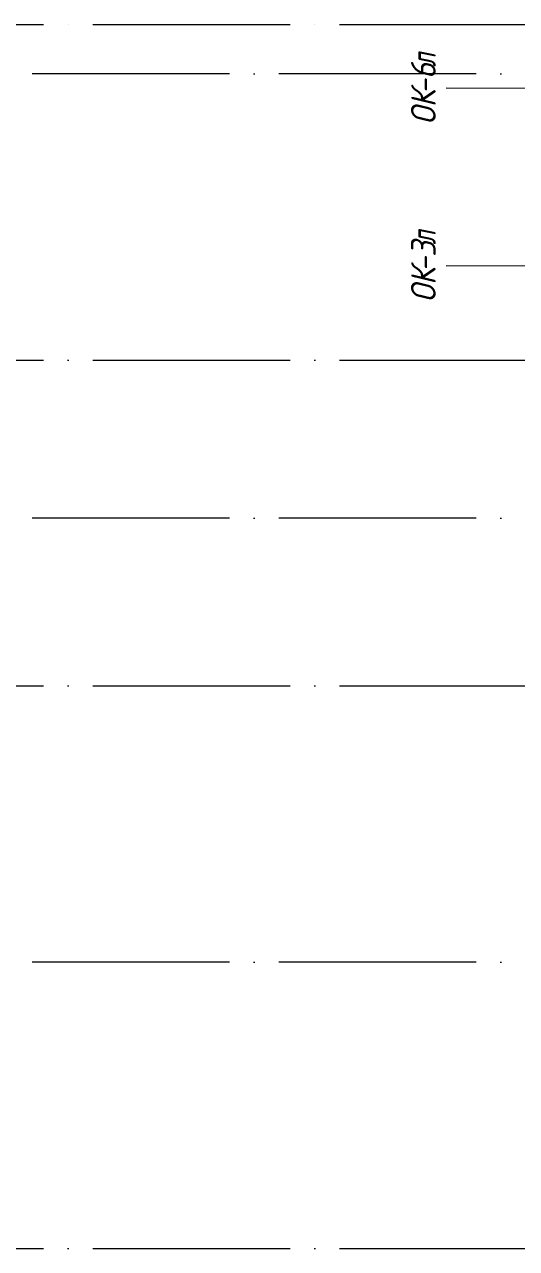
# Model space of a CAD drawing. Header units: millimetres. Extents: x -592259 to 288321, y -552984 to 293768.
# Drawn here: x 111548 to 116535, y 10225 to 22625 of the extents above; entities that cross this region are included whole.
import ezdxf

# ---------------------------------------------------------------- set-up
doc = ezdxf.new("R2010")
doc.units = ezdxf.units.MM
doc.linetypes.add('ADSK_Линия сетки', pattern=[2500, 2000, -250, 0, -250])
doc.layers.add('A-GLAZ-____-IDEN', color=250, linetype='Continuous', lineweight=9)
doc.layers.add('S-GRID-____-OTLN', color=250, linetype='Continuous', lineweight=9)
doc.styles.add('ISOCPEUR_I', font='isocpeui.ttf', dxfattribs={"width": 0.9, "height": 12.5})

msp = doc.modelspace()

# ---------------------------------------------------------------- linework, layer by layer
at = {"layer": 'A-GLAZ-____-IDEN', "color": 18, "lineweight": 15, "true_color": 0x000000}
for p, q in [((116852.9144, 21975), (115821.8284, 21979.5018)), ((116852.9144, 20175), (115821.8284, 20179.5018))]:
    msp.add_line(p, q, dxfattribs=at)
at = {"layer": 'S-GRID-____-OTLN', "color": 18, "linetype": 'ADSK_Линия сетки', "true_color": 0x000000}
for p, q in [((77240.3519, 22625), (167356.8279, 22625)), ((168626.8279, 22125), (111607.9138, 22125)), ((77240.3519, 19225), (168626.8279, 19225)), ((168626.8279, 17625), (111607.9138, 17625)), ((77240.3519, 15925), (168626.8279, 15925)), ((168626.8279, 13125), (111607.9138, 13125)), ((77240.3519, 10225), (168626.8279, 10225))]:
    msp.add_line(p, q, dxfattribs=at)

# ---------------------------------------------------------------- texts
at = {"layer": 'A-GLAZ-____-IDEN', "color": 18, "lineweight": 15, "true_color": 0x000000, "char_height": 250, "attachment_point": 1, "rotation": 90, "style": 'ISOCPEUR_I'}
for s, insert, width in [('\\fISOCPEUR|b0|i1|c204|p34|;\\W.75;л', (115465.4743, 22195.4332), 168.354375), ('-6', (115465.4743, 21917.6207), 336.70875), ('ОК', (115465.4743, 21610.0426), 372.784687), ('\\fISOCPEUR|b0|i1|c204|p34|;\\W.75;л', (115465.4743, 20395.4332), 168.354375), ('-3', (115465.4743, 20117.6207), 336.70875), ('ОК', (115465.4743, 19810.0426), 372.784687)]:
    msp.add_mtext(s, dxfattribs=dict(at, insert=insert, width=width))

doc.saveas('drawing.dxf')
